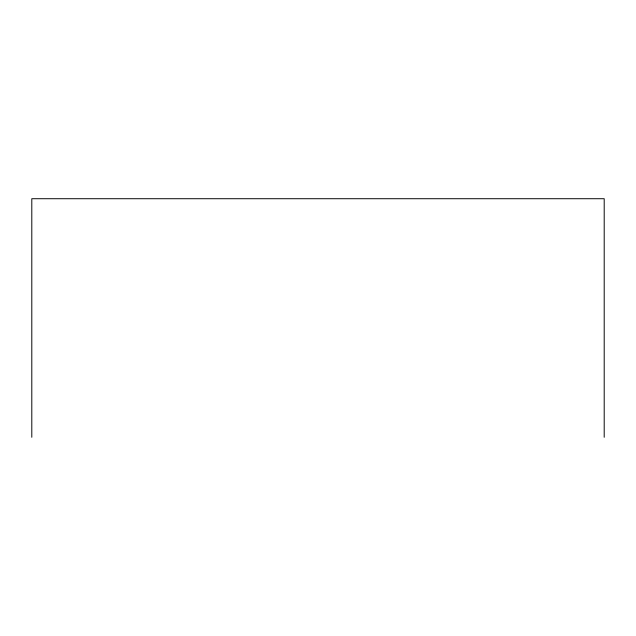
<?xml version="1.0" encoding="UTF-8"?>
<svg xmlns="http://www.w3.org/2000/svg" width="636" height="636" viewBox="0 0 636 636"><rect width="100%" height="100%" fill="white"/><g stroke="black" fill="none" stroke-linecap="round" stroke-linejoin="round"><path stroke-width="0.95" d="M604.2 437.282L604.2 198.718L31.8 198.718L31.8 437.282"/></g></svg>
